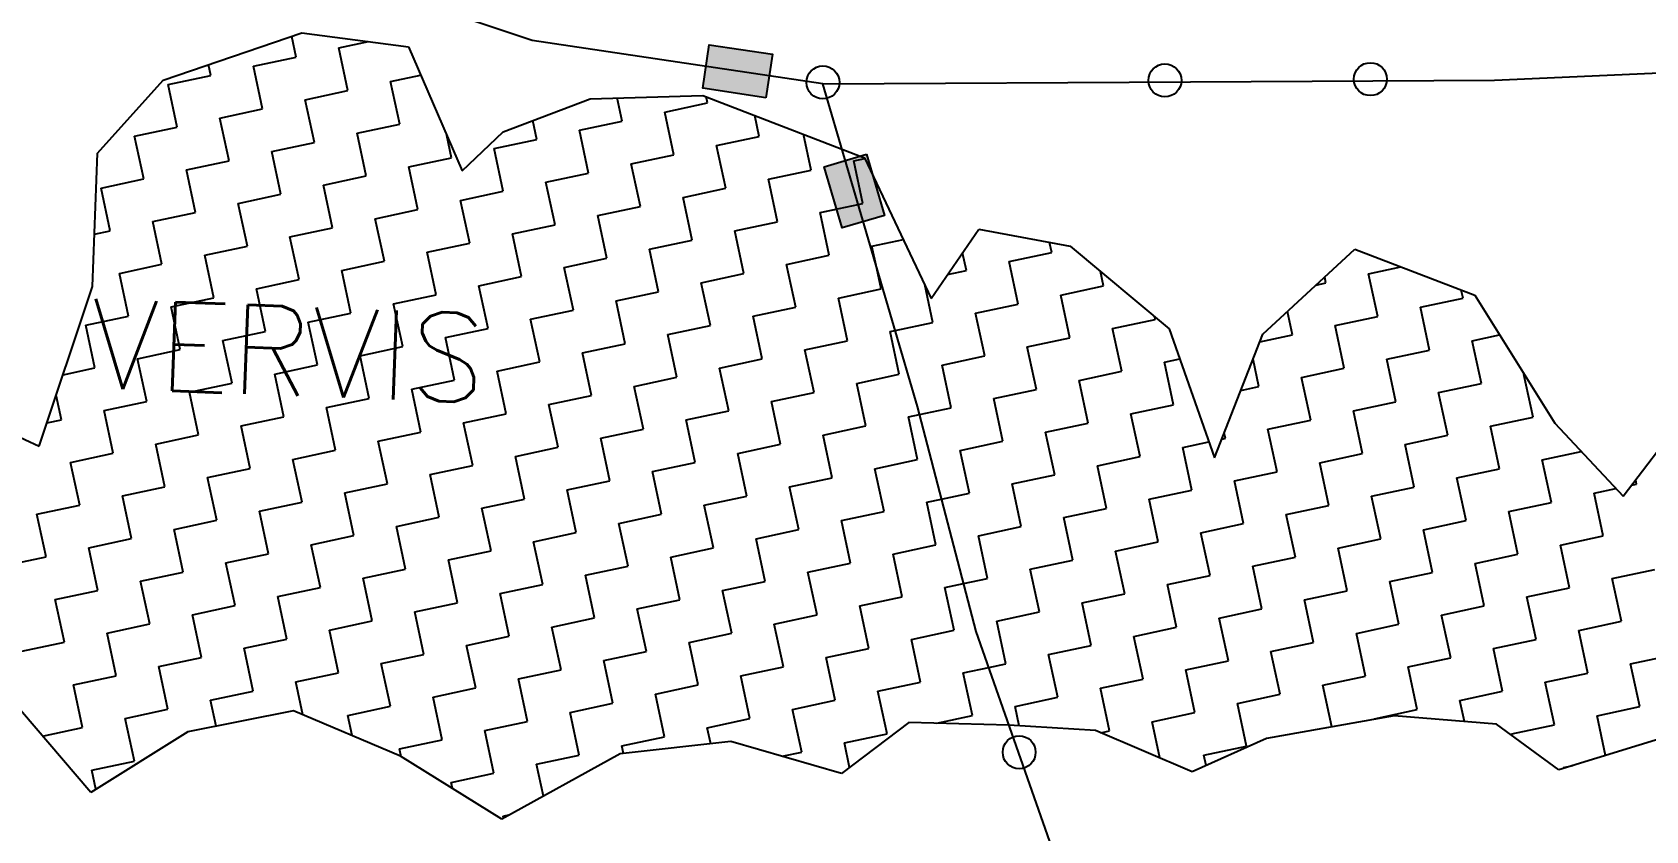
# Model space of a CAD drawing. Header units: metres. Extents: x 291285 to 296393, y 1982985 to 1990470.
# Drawn here: x 293679.7 to 294039.8, y 1988929.1 to 1989107.3 of the extents above; entities that cross this region are included whole.
import ezdxf

# ---------------------------------------------------------------- set-up
doc = ezdxf.new("R2010")
doc.units = ezdxf.units.M
for name, color, linetype in [('POLY_HATCH', 12, 'Continuous'), ('POLY_PARCEL', 6, 'Continuous'), ('SYM_STONE', 1, 'Continuous'), ('TEXT_MAPOUT', 7, 'Continuous')]:
    doc.layers.add(name, color=color, linetype=linetype)
doc.styles.get("Standard").update_dxf_attribs({"font": 'simplex.shx'})

msp = doc.modelspace()

# ---------------------------------------------------------------- hatches: boundary and pattern name
for points in [[(293830.81, 1989104.55), (293829.36, 1989094.82), (293843.43, 1989092.72), (293844.88, 1989102.45)], [(293860.44, 1989063.66), (293869.88, 1989066.44), (293865.87, 1989080.09), (293856.43, 1989077.31)]]:
    msp.add_hatch(color=256).paths.add_polyline_path(points)

# ---------------------------------------------------------------- linework, layer by layer
for points in [[(293843.43, 1989092.72), (293829.36, 1989094.82), (293830.81, 1989104.55), (293844.88, 1989102.45)], [(293865.87, 1989080.09), (293869.88, 1989066.44), (293860.44, 1989063.66), (293856.43, 1989077.31)]]:
    msp.add_lwpolyline(points, close=True)
at = {"layer": 'POLY_HATCH'}
for p, q in [((293708.94, 1989096.66), (293739.82, 1989107.18)), ((293739.82, 1989107.18), (293763.63, 1989104.09)), ((293763.63, 1989104.09), (293775.61, 1989076.41)), ((293694.27, 1989080.36), (293708.94, 1989096.66)), ((293784.78, 1989085.14), (293804.22, 1989092.5)), ((293804.22, 1989092.5), (293829.35, 1989093.25)), ((293829.35, 1989093.25), (293865.46, 1989079.28)), ((293775.61, 1989076.41), (293784.78, 1989085.14)), ((293693.16, 1989050.59), (293694.27, 1989080.36)), ((293865.46, 1989079.28), (293880.36, 1989047.95)), ((293880.36, 1989047.95), (293890.95, 1989063.38)), ((293890.95, 1989063.38), (293911.36, 1989059.56)), ((293911.36, 1989059.56), (293933.46, 1989041.17)), ((293954.38, 1989039.95), (293974.89, 1989058.93)), ((293974.89, 1989058.93), (294001.67, 1989048.65)), ((293681.2, 1989014.94), (293693.16, 1989050.59)), ((294001.67, 1989048.65), (294019.53, 1989020.09)), ((293933.46, 1989041.17), (293943.54, 1989012.37)), ((293943.54, 1989012.37), (293954.38, 1989039.95)), ((293661.4, 1989024.22), (293681.2, 1989014.94)), ((294034.78, 1989003.78), (294050.62, 1989024.61)), ((294019.53, 1989020.09), (294034.78, 1989003.78)), ((293692.74, 1988937.7), (293677.06, 1988956.05)), ((293737.99, 1988955.93), (293714.42, 1988951.24)), ((293761.9, 1988945.74), (293737.99, 1988955.93)), ((293983.65, 1988954.77), (293955.16, 1988949.74)), ((294006.49, 1988952.9), (293983.65, 1988954.77)), ((293714.42, 1988951.24), (293692.74, 1988937.7)), ((293875.33, 1988953.29), (293860.31, 1988941.9)), ((293897.69, 1988952.72), (293875.33, 1988953.29)), ((293917.02, 1988951.54), (293897.69, 1988952.72)), ((293938.59, 1988942.28), (293917.02, 1988951.54)), ((294020.42, 1988942.71), (294006.49, 1988952.9)), ((294046.82, 1988950.85), (294020.42, 1988942.71)), ((293835.63, 1988949.07), (293810.94, 1988946.28)), ((293860.31, 1988941.9), (293835.63, 1988949.07)), ((293955.16, 1988949.74), (293938.59, 1988942.28)), ((293784.49, 1988931.72), (293761.9, 1988945.74)), ((293810.94, 1988946.28), (293784.49, 1988931.72))]:
    msp.add_line(p, q, dxfattribs=at)
at = {"layer": 'POLY_HATCH', "linetype": 'Continuous'}
for p, q in [((293738.58, 1989101.79), (293737.59, 1989106.42)), ((293738.58, 1989101.79), (293737.59, 1989106.42)), ((293748.1, 1989103.82), (293754.75, 1989105.25)), ((293748.1, 1989103.82), (293754.75, 1989105.25)), ((293750.14, 1989094.3), (293748.1, 1989103.82)), ((293750.14, 1989094.3), (293748.1, 1989103.82)), ((293719.54, 1989097.71), (293719.03, 1989100.1)), ((293719.54, 1989097.71), (293719.03, 1989100.1)), ((293729.06, 1989099.75), (293738.58, 1989101.79)), ((293729.06, 1989099.75), (293738.58, 1989101.79)), ((293731.1, 1989090.23), (293729.06, 1989099.75)), ((293731.1, 1989090.23), (293729.06, 1989099.75)), ((293710.01, 1989095.67), (293719.54, 1989097.71)), ((293710.01, 1989095.67), (293719.54, 1989097.71)), ((293712.05, 1989086.15), (293710.01, 1989095.67)), ((293712.05, 1989086.15), (293710.01, 1989095.67)), ((293759.66, 1989096.34), (293766.36, 1989097.77)), ((293759.66, 1989096.34), (293766.36, 1989097.77)), ((293761.7, 1989086.82), (293759.66, 1989096.34)), ((293761.7, 1989086.82), (293759.66, 1989096.34)), ((293740.62, 1989092.26), (293750.14, 1989094.3)), ((293740.62, 1989092.26), (293750.14, 1989094.3)), ((293742.66, 1989082.74), (293740.62, 1989092.26)), ((293742.66, 1989082.74), (293740.62, 1989092.26)), ((293811.35, 1989087.48), (293810.24, 1989092.68)), ((293811.35, 1989087.48), (293810.24, 1989092.68)), ((293820.87, 1989089.52), (293830.39, 1989091.56)), ((293820.87, 1989089.52), (293830.39, 1989091.56)), ((293830.39, 1989091.56), (293830.09, 1989092.96)), ((293830.39, 1989091.56), (293830.09, 1989092.96)), ((293721.57, 1989088.19), (293731.1, 1989090.23)), ((293721.57, 1989088.19), (293731.1, 1989090.23)), ((293723.61, 1989078.67), (293721.57, 1989088.19)), ((293723.61, 1989078.67), (293721.57, 1989088.19)), ((293792.3, 1989083.41), (293791.4, 1989087.64)), ((293792.3, 1989083.41), (293791.4, 1989087.64)), ((293822.91, 1989080), (293820.87, 1989089.52)), ((293822.91, 1989080), (293820.87, 1989089.52)), ((293841.95, 1989084.07), (293840.95, 1989088.76)), ((293841.95, 1989084.07), (293840.95, 1989088.76)), ((293702.53, 1989084.11), (293712.05, 1989086.15)), ((293702.53, 1989084.11), (293712.05, 1989086.15)), ((293704.57, 1989074.59), (293702.53, 1989084.11)), ((293704.57, 1989074.59), (293702.53, 1989084.11)), ((293752.18, 1989084.78), (293761.7, 1989086.82)), ((293752.18, 1989084.78), (293761.7, 1989086.82)), ((293754.22, 1989075.26), (293752.18, 1989084.78)), ((293754.22, 1989075.26), (293752.18, 1989084.78)), ((293773.26, 1989079.33), (293772.2, 1989084.28)), ((293773.26, 1989079.33), (293772.2, 1989084.28)), ((293801.83, 1989085.45), (293811.35, 1989087.48)), ((293801.83, 1989085.45), (293811.35, 1989087.48)), ((293803.86, 1989075.92), (293801.83, 1989085.45)), ((293803.86, 1989075.92), (293801.83, 1989085.45)), ((293832.43, 1989082.04), (293841.95, 1989084.07)), ((293832.43, 1989082.04), (293841.95, 1989084.07)), ((293853.51, 1989076.59), (293851.81, 1989084.56)), ((293853.51, 1989076.59), (293851.81, 1989084.56)), ((293733.13, 1989080.7), (293742.66, 1989082.74)), ((293733.13, 1989080.7), (293742.66, 1989082.74)), ((293735.17, 1989071.18), (293733.13, 1989080.7)), ((293735.17, 1989071.18), (293733.13, 1989080.7)), ((293782.78, 1989081.37), (293792.3, 1989083.41)), ((293782.78, 1989081.37), (293792.3, 1989083.41)), ((293784.82, 1989071.85), (293782.78, 1989081.37)), ((293784.82, 1989071.85), (293782.78, 1989081.37)), ((293834.47, 1989072.51), (293832.43, 1989082.04)), ((293834.47, 1989072.51), (293832.43, 1989082.04)), ((293714.09, 1989076.63), (293723.61, 1989078.67)), ((293714.09, 1989076.63), (293723.61, 1989078.67)), ((293763.74, 1989077.29), (293773.26, 1989079.33)), ((293763.74, 1989077.29), (293773.26, 1989079.33)), ((293765.78, 1989067.77), (293763.74, 1989077.29)), ((293765.78, 1989067.77), (293763.74, 1989077.29)), ((293813.39, 1989077.96), (293822.91, 1989080)), ((293813.39, 1989077.96), (293822.91, 1989080)), ((293815.42, 1989068.44), (293813.39, 1989077.96)), ((293815.42, 1989068.44), (293813.39, 1989077.96)), ((293863.04, 1989078.63), (293865.52, 1989079.16)), ((293865.07, 1989069.1), (293863.04, 1989078.63)), ((293695.05, 1989072.55), (293704.57, 1989074.59)), ((293695.05, 1989072.55), (293704.57, 1989074.59)), ((293716.13, 1989067.11), (293714.09, 1989076.63)), ((293716.13, 1989067.11), (293714.09, 1989076.63)), ((293744.69, 1989073.22), (293754.22, 1989075.26)), ((293744.69, 1989073.22), (293754.22, 1989075.26)), ((293746.73, 1989063.7), (293744.69, 1989073.22)), ((293746.73, 1989063.7), (293744.69, 1989073.22)), ((293794.34, 1989073.89), (293803.86, 1989075.92)), ((293794.34, 1989073.89), (293803.86, 1989075.92)), ((293796.38, 1989064.36), (293794.34, 1989073.89)), ((293796.38, 1989064.36), (293794.34, 1989073.89)), ((293843.99, 1989074.55), (293853.51, 1989076.59)), ((293843.99, 1989074.55), (293853.51, 1989076.59)), ((293846.03, 1989065.03), (293843.99, 1989074.55)), ((293846.03, 1989065.03), (293843.99, 1989074.55)), ((293697.08, 1989063.03), (293695.05, 1989072.55)), ((293697.08, 1989063.03), (293695.05, 1989072.55)), ((293725.65, 1989069.14), (293735.17, 1989071.18)), ((293725.65, 1989069.14), (293735.17, 1989071.18)), ((293775.3, 1989069.81), (293784.82, 1989071.85)), ((293775.3, 1989069.81), (293784.82, 1989071.85)), ((293777.34, 1989060.29), (293775.3, 1989069.81)), ((293777.34, 1989060.29), (293775.3, 1989069.81)), ((293824.95, 1989070.48), (293834.47, 1989072.51)), ((293824.95, 1989070.48), (293834.47, 1989072.51)), ((293826.98, 1989060.95), (293824.95, 1989070.48)), ((293826.98, 1989060.95), (293824.95, 1989070.48)), ((293706.61, 1989065.07), (293716.13, 1989067.11)), ((293706.61, 1989065.07), (293716.13, 1989067.11)), ((293727.69, 1989059.62), (293725.65, 1989069.14)), ((293727.69, 1989059.62), (293725.65, 1989069.14)), ((293756.25, 1989065.73), (293765.78, 1989067.77)), ((293756.25, 1989065.73), (293765.78, 1989067.77)), ((293805.9, 1989066.4), (293815.42, 1989068.44)), ((293805.9, 1989066.4), (293815.42, 1989068.44)), ((293807.94, 1989056.88), (293805.9, 1989066.4)), ((293807.94, 1989056.88), (293805.9, 1989066.4)), ((293855.55, 1989067.07), (293864.03, 1989068.88)), ((293855.55, 1989067.07), (293859.21, 1989067.85)), ((293857.59, 1989057.55), (293855.55, 1989067.07)), ((293857.59, 1989057.55), (293855.55, 1989067.07)), ((293864.03, 1989068.88), (293865.07, 1989069.1)), ((293693.59, 1989062.28), (293697.08, 1989063.03)), ((293693.59, 1989062.28), (293697.08, 1989063.03)), ((293708.64, 1989055.55), (293706.61, 1989065.07)), ((293708.64, 1989055.55), (293706.61, 1989065.07)), ((293737.21, 1989061.66), (293746.73, 1989063.7)), ((293737.21, 1989061.66), (293746.73, 1989063.7)), ((293758.29, 1989056.21), (293756.25, 1989065.73)), ((293758.29, 1989056.21), (293756.25, 1989065.73)), ((293786.86, 1989062.33), (293796.38, 1989064.36)), ((293786.86, 1989062.33), (293796.38, 1989064.36)), ((293836.51, 1989062.99), (293846.03, 1989065.03)), ((293836.51, 1989062.99), (293846.03, 1989065.03)), ((293838.54, 1989053.47), (293836.51, 1989062.99)), ((293838.54, 1989053.47), (293836.51, 1989062.99)), ((293718.17, 1989057.58), (293727.69, 1989059.62)), ((293718.17, 1989057.58), (293727.69, 1989059.62)), ((293739.25, 1989052.14), (293737.21, 1989061.66)), ((293739.25, 1989052.14), (293737.21, 1989061.66)), ((293767.81, 1989058.25), (293777.34, 1989060.29)), ((293767.81, 1989058.25), (293777.34, 1989060.29)), ((293788.9, 1989052.8), (293786.86, 1989062.33)), ((293788.9, 1989052.8), (293786.86, 1989062.33)), ((293817.46, 1989058.92), (293826.98, 1989060.95)), ((293817.46, 1989058.92), (293826.98, 1989060.95)), ((293819.5, 1989049.39), (293817.46, 1989058.92)), ((293819.5, 1989049.39), (293817.46, 1989058.92)), ((293867.11, 1989059.58), (293874.12, 1989061.08)), ((293867.11, 1989059.58), (293874.12, 1989061.08)), ((293868.04, 1989055.26), (293867.11, 1989059.58)), ((293868.04, 1989055.26), (293867.11, 1989059.58)), ((293907.24, 1989058.21), (293906.76, 1989060.42)), ((293907.24, 1989058.21), (293906.76, 1989060.42)), ((293699.12, 1989053.51), (293708.64, 1989055.55)), ((293699.12, 1989053.51), (293708.64, 1989055.55)), ((293720.2, 1989048.06), (293718.17, 1989057.58)), ((293720.2, 1989048.06), (293718.17, 1989057.58)), ((293748.77, 1989054.17), (293758.29, 1989056.21)), ((293748.77, 1989054.17), (293758.29, 1989056.21)), ((293769.85, 1989048.73), (293767.81, 1989058.25)), ((293769.85, 1989048.73), (293767.81, 1989058.25)), ((293798.42, 1989054.84), (293807.94, 1989056.88)), ((293798.42, 1989054.84), (293807.94, 1989056.88)), ((293848.07, 1989055.51), (293857.59, 1989057.55)), ((293848.07, 1989055.51), (293857.59, 1989057.55)), ((293850.1, 1989045.99), (293848.07, 1989055.51)), ((293850.1, 1989045.99), (293848.07, 1989055.51)), ((293869.15, 1989050.06), (293868.04, 1989055.26)), ((293869.15, 1989050.06), (293868.04, 1989055.26)), ((293888.19, 1989054.14), (293887.34, 1989058.12)), ((293888.19, 1989054.14), (293887.34, 1989058.12)), ((293897.72, 1989056.17), (293907.24, 1989058.21)), ((293897.72, 1989056.17), (293907.24, 1989058.21)), ((293899.75, 1989046.65), (293897.72, 1989056.17)), ((293899.75, 1989046.65), (293897.72, 1989056.17)), ((293701.16, 1989043.99), (293699.12, 1989053.51)), ((293701.16, 1989043.99), (293699.12, 1989053.51)), ((293729.73, 1989050.1), (293739.25, 1989052.14)), ((293729.73, 1989050.1), (293739.25, 1989052.14)), ((293750.81, 1989044.65), (293748.77, 1989054.17)), ((293750.81, 1989044.65), (293748.77, 1989054.17)), ((293779.37, 1989050.77), (293788.9, 1989052.8)), ((293779.37, 1989050.77), (293788.9, 1989052.8)), ((293800.46, 1989045.32), (293798.42, 1989054.84)), ((293800.46, 1989045.32), (293798.42, 1989054.84)), ((293829.02, 1989051.43), (293838.54, 1989053.47)), ((293829.02, 1989051.43), (293838.54, 1989053.47)), ((293883.99, 1989053.24), (293888.19, 1989054.14)), ((293883.99, 1989053.24), (293888.19, 1989054.14)), ((293918.8, 1989050.73), (293918.11, 1989053.94)), ((293918.8, 1989050.73), (293918.11, 1989053.94)), ((293968.45, 1989051.39), (293968.17, 1989052.7)), ((293968.45, 1989051.39), (293968.17, 1989052.7)), ((293977.97, 1989053.43), (293985.19, 1989054.98)), ((293977.97, 1989053.43), (293985.19, 1989054.98)), ((293980.01, 1989043.91), (293977.97, 1989053.43)), ((293980.01, 1989043.91), (293977.97, 1989053.43)), ((293710.68, 1989046.02), (293720.2, 1989048.06)), ((293710.68, 1989046.02), (293720.2, 1989048.06)), ((293731.76, 1989040.58), (293729.73, 1989050.1)), ((293731.76, 1989040.58), (293729.73, 1989050.1)), ((293760.33, 1989046.69), (293769.85, 1989048.73)), ((293760.33, 1989046.69), (293769.85, 1989048.73)), ((293781.41, 1989041.24), (293779.37, 1989050.77)), ((293781.41, 1989041.24), (293779.37, 1989050.77)), ((293809.98, 1989047.36), (293819.5, 1989049.39)), ((293809.98, 1989047.36), (293819.5, 1989049.39)), ((293831.06, 1989041.91), (293829.02, 1989051.43)), ((293831.06, 1989041.91), (293829.02, 1989051.43)), ((293859.63, 1989048.02), (293869.15, 1989050.06)), ((293859.63, 1989048.02), (293869.15, 1989050.06)), ((293861.66, 1989038.5), (293859.63, 1989048.02)), ((293861.66, 1989038.5), (293859.63, 1989048.02)), ((293880.71, 1989042.58), (293878.9, 1989051.01)), ((293880.71, 1989042.58), (293878.9, 1989051.01)), ((293909.27, 1989048.69), (293918.8, 1989050.73)), ((293909.27, 1989048.69), (293918.8, 1989050.73)), ((293911.31, 1989039.17), (293909.27, 1989048.69)), ((293911.31, 1989039.17), (293909.27, 1989048.69)), ((293966.24, 1989050.92), (293968.45, 1989051.39)), ((293966.24, 1989050.92), (293968.45, 1989051.39)), ((293989.53, 1989045.95), (293999.05, 1989047.98)), ((293989.53, 1989045.95), (293999.05, 1989047.98)), ((293999.05, 1989047.98), (293998.66, 1989049.8)), ((293999.05, 1989047.98), (293998.66, 1989049.8)), ((293712.72, 1989036.5), (293710.68, 1989046.02)), ((293712.72, 1989036.5), (293710.68, 1989046.02)), ((293741.29, 1989042.61), (293750.81, 1989044.65)), ((293741.29, 1989042.61), (293750.81, 1989044.65)), ((293762.37, 1989037.17), (293760.33, 1989046.69)), ((293762.37, 1989037.17), (293760.33, 1989046.69)), ((293790.93, 1989043.28), (293800.46, 1989045.32)), ((293790.93, 1989043.28), (293800.46, 1989045.32)), ((293812.02, 1989037.83), (293809.98, 1989047.36)), ((293812.02, 1989037.83), (293809.98, 1989047.36)), ((293840.58, 1989043.95), (293850.1, 1989045.99)), ((293840.58, 1989043.95), (293850.1, 1989045.99)), ((293890.23, 1989044.61), (293899.75, 1989046.65)), ((293890.23, 1989044.61), (293899.75, 1989046.65)), ((293892.27, 1989035.09), (293890.23, 1989044.61)), ((293892.27, 1989035.09), (293890.23, 1989044.61)), ((293960.96, 1989039.83), (293959.85, 1989045.02)), ((293960.96, 1989039.83), (293959.85, 1989045.02)), ((293991.57, 1989036.42), (293989.53, 1989045.95)), ((293991.57, 1989036.42), (293989.53, 1989045.95)), ((293691.64, 1989041.95), (293701.16, 1989043.99)), ((293691.64, 1989041.95), (293701.16, 1989043.99)), ((293693.67, 1989032.43), (293691.64, 1989041.95)), ((293693.67, 1989032.43), (293691.64, 1989041.95)), ((293743.32, 1989033.09), (293741.29, 1989042.61)), ((293743.32, 1989033.09), (293741.29, 1989042.61)), ((293771.89, 1989039.21), (293781.41, 1989041.24)), ((293771.89, 1989039.21), (293781.41, 1989041.24)), ((293792.97, 1989033.76), (293790.93, 1989043.28)), ((293792.97, 1989033.76), (293790.93, 1989043.28)), ((293821.54, 1989039.87), (293831.06, 1989041.91)), ((293821.54, 1989039.87), (293831.06, 1989041.91)), ((293842.62, 1989034.43), (293840.58, 1989043.95)), ((293842.62, 1989034.43), (293840.58, 1989043.95)), ((293871.19, 1989040.54), (293872.29, 1989040.78)), ((293871.19, 1989040.54), (293872.29, 1989040.78)), ((293872.29, 1989040.78), (293880.71, 1989042.58)), ((293872.29, 1989040.78), (293880.71, 1989042.58)), ((293920.83, 1989041.2), (293930.36, 1989043.24)), ((293920.83, 1989041.2), (293930.36, 1989043.24)), ((293922.87, 1989031.68), (293920.83, 1989041.2)), ((293922.87, 1989031.68), (293920.83, 1989041.2)), ((293930.36, 1989043.24), (293930.23, 1989043.86)), ((293930.36, 1989043.24), (293930.23, 1989043.86)), ((293970.48, 1989041.87), (293980.01, 1989043.91)), ((293970.48, 1989041.87), (293980.01, 1989043.91)), ((293972.52, 1989032.35), (293970.48, 1989041.87)), ((293972.52, 1989032.35), (293970.48, 1989041.87)), ((293722.24, 1989038.54), (293731.76, 1989040.58)), ((293722.24, 1989038.54), (293731.76, 1989040.58)), ((293724.28, 1989029.02), (293722.24, 1989038.54)), ((293724.28, 1989029.02), (293722.24, 1989038.54)), ((293752.84, 1989035.13), (293762.37, 1989037.17)), ((293752.84, 1989035.13), (293762.37, 1989037.17)), ((293773.93, 1989029.68), (293771.89, 1989039.21)), ((293773.93, 1989029.68), (293771.89, 1989039.21)), ((293802.49, 1989035.8), (293812.02, 1989037.83)), ((293802.49, 1989035.8), (293812.02, 1989037.83)), ((293823.58, 1989030.35), (293821.54, 1989039.87)), ((293823.58, 1989030.35), (293821.54, 1989039.87)), ((293852.14, 1989036.46), (293861.66, 1989038.5)), ((293852.14, 1989036.46), (293861.66, 1989038.5)), ((293873.22, 1989031.02), (293871.19, 1989040.54)), ((293873.22, 1989031.02), (293871.19, 1989040.54)), ((293901.79, 1989037.13), (293911.31, 1989039.17)), ((293901.79, 1989037.13), (293911.31, 1989039.17)), ((293953.72, 1989038.28), (293960.96, 1989039.83)), ((293953.72, 1989038.28), (293960.96, 1989039.83)), ((294001.09, 1989038.46), (294007.22, 1989039.77)), ((294001.09, 1989038.46), (294007.22, 1989039.77)), ((294003.13, 1989028.94), (294001.09, 1989038.46)), ((294003.13, 1989028.94), (294001.09, 1989038.46)), ((293703.2, 1989034.46), (293712.72, 1989036.5)), ((293703.2, 1989034.46), (293712.72, 1989036.5)), ((293705.23, 1989024.94), (293703.2, 1989034.46)), ((293705.23, 1989024.94), (293703.2, 1989034.46)), ((293754.88, 1989025.61), (293752.84, 1989035.13)), ((293754.88, 1989025.61), (293752.84, 1989035.13)), ((293783.45, 1989031.72), (293792.97, 1989033.76)), ((293783.45, 1989031.72), (293792.97, 1989033.76)), ((293804.53, 1989026.27), (293802.49, 1989035.8)), ((293804.53, 1989026.27), (293802.49, 1989035.8)), ((293833.1, 1989032.39), (293842.62, 1989034.43)), ((293833.1, 1989032.39), (293842.62, 1989034.43)), ((293854.18, 1989026.94), (293852.14, 1989036.46)), ((293854.18, 1989026.94), (293852.14, 1989036.46)), ((293882.75, 1989033.05), (293892.27, 1989035.09)), ((293882.75, 1989033.05), (293892.27, 1989035.09)), ((293903.83, 1989027.61), (293901.79, 1989037.13)), ((293903.83, 1989027.61), (293901.79, 1989037.13)), ((293932.39, 1989033.72), (293935.81, 1989034.45)), ((293932.39, 1989033.72), (293935.81, 1989034.45)), ((293934.43, 1989024.2), (293932.39, 1989033.72)), ((293934.43, 1989024.2), (293932.39, 1989033.72)), ((293953.48, 1989028.27), (293952.18, 1989034.35)), ((293953.48, 1989028.27), (293952.18, 1989034.35)), ((293982.04, 1989034.39), (293991.57, 1989036.42)), ((293982.04, 1989034.39), (293991.57, 1989036.42)), ((293984.08, 1989024.86), (293982.04, 1989034.39)), ((293984.08, 1989024.86), (293982.04, 1989034.39)), ((293686.55, 1989030.9), (293693.67, 1989032.43)), ((293686.55, 1989030.9), (293693.67, 1989032.43)), ((293733.8, 1989031.05), (293743.32, 1989033.09)), ((293733.8, 1989031.05), (293743.32, 1989033.09)), ((293735.84, 1989021.53), (293733.8, 1989031.05)), ((293735.84, 1989021.53), (293733.8, 1989031.05)), ((293785.49, 1989022.2), (293783.45, 1989031.72)), ((293785.49, 1989022.2), (293783.45, 1989031.72)), ((293814.05, 1989028.31), (293823.58, 1989030.35)), ((293814.05, 1989028.31), (293823.58, 1989030.35)), ((293835.14, 1989022.87), (293833.1, 1989032.39)), ((293835.14, 1989022.87), (293833.1, 1989032.39)), ((293863.7, 1989028.98), (293873.22, 1989031.02)), ((293863.7, 1989028.98), (293873.22, 1989031.02)), ((293884.78, 1989023.53), (293882.75, 1989033.05)), ((293884.78, 1989023.53), (293882.75, 1989033.05)), ((293913.35, 1989029.64), (293922.87, 1989031.68)), ((293913.35, 1989029.64), (293922.87, 1989031.68)), ((293963, 1989030.31), (293972.52, 1989032.35)), ((293963, 1989030.31), (293972.52, 1989032.35)), ((293965.04, 1989020.79), (293963, 1989030.31)), ((293965.04, 1989020.79), (293963, 1989030.31)), ((294012.65, 1989030.98), (294012.71, 1989030.99)), ((294012.65, 1989030.98), (294012.71, 1989030.99)), ((294014.69, 1989021.46), (294012.65, 1989030.98)), ((294014.69, 1989021.46), (294012.65, 1989030.98)), ((293714.76, 1989026.98), (293724.28, 1989029.02)), ((293714.76, 1989026.98), (293724.28, 1989029.02)), ((293716.79, 1989017.46), (293714.76, 1989026.98)), ((293716.79, 1989017.46), (293714.76, 1989026.98)), ((293764.4, 1989027.65), (293773.93, 1989029.68)), ((293764.4, 1989027.65), (293773.93, 1989029.68)), ((293766.44, 1989018.12), (293764.4, 1989027.65)), ((293766.44, 1989018.12), (293764.4, 1989027.65)), ((293816.09, 1989018.79), (293814.05, 1989028.31)), ((293816.09, 1989018.79), (293814.05, 1989028.31)), ((293844.66, 1989024.9), (293854.18, 1989026.94)), ((293844.66, 1989024.9), (293854.18, 1989026.94)), ((293865.74, 1989019.46), (293863.7, 1989028.98)), ((293865.74, 1989019.46), (293863.7, 1989028.98)), ((293894.31, 1989025.57), (293903.83, 1989027.61)), ((293894.31, 1989025.57), (293903.83, 1989027.61)), ((293915.39, 1989020.12), (293913.35, 1989029.64)), ((293915.39, 1989020.12), (293913.35, 1989029.64)), ((293949.45, 1989027.41), (293953.48, 1989028.27)), ((293949.45, 1989027.41), (293953.48, 1989028.27)), ((293993.6, 1989026.9), (294003.13, 1989028.94)), ((293993.6, 1989026.9), (294003.13, 1989028.94)), ((293995.64, 1989017.38), (293993.6, 1989026.9)), ((293995.64, 1989017.38), (293993.6, 1989026.9)), ((293686.19, 1989020.87), (293685.02, 1989026.33)), ((293686.19, 1989020.87), (293685.02, 1989026.33)), ((293695.71, 1989022.9), (293705.23, 1989024.94)), ((293695.71, 1989022.9), (293705.23, 1989024.94)), ((293697.75, 1989013.38), (293695.71, 1989022.9)), ((293697.75, 1989013.38), (293695.71, 1989022.9)), ((293745.36, 1989023.57), (293754.88, 1989025.61)), ((293745.36, 1989023.57), (293754.88, 1989025.61)), ((293747.4, 1989014.05), (293745.36, 1989023.57)), ((293747.4, 1989014.05), (293745.36, 1989023.57)), ((293795.01, 1989024.24), (293804.53, 1989026.27)), ((293795.01, 1989024.24), (293804.53, 1989026.27)), ((293797.05, 1989014.71), (293795.01, 1989024.24)), ((293797.05, 1989014.71), (293795.01, 1989024.24)), ((293825.61, 1989020.83), (293835.14, 1989022.87)), ((293825.61, 1989020.83), (293835.14, 1989022.87)), ((293846.7, 1989015.38), (293844.66, 1989024.9)), ((293846.7, 1989015.38), (293844.66, 1989024.9)), ((293877.75, 1989022.03), (293884.78, 1989023.53)), ((293877.75, 1989022.03), (293884.78, 1989023.53)), ((293896.34, 1989016.05), (293894.31, 1989025.57)), ((293896.34, 1989016.05), (293894.31, 1989025.57)), ((293924.91, 1989022.16), (293934.43, 1989024.2)), ((293924.91, 1989022.16), (293934.43, 1989024.2)), ((293974.56, 1989022.83), (293984.08, 1989024.86)), ((293974.56, 1989022.83), (293984.08, 1989024.86)), ((293976.6, 1989013.3), (293974.56, 1989022.83)), ((293976.6, 1989013.3), (293974.56, 1989022.83)), ((293682.95, 1989020.17), (293686.19, 1989020.87)), ((293682.95, 1989020.17), (293686.19, 1989020.87)), ((293726.32, 1989019.49), (293735.84, 1989021.53)), ((293726.32, 1989019.49), (293735.84, 1989021.53)), ((293728.35, 1989009.97), (293726.32, 1989019.49)), ((293728.35, 1989009.97), (293726.32, 1989019.49)), ((293775.96, 1989020.16), (293785.49, 1989022.2)), ((293775.96, 1989020.16), (293785.49, 1989022.2)), ((293778, 1989010.64), (293775.96, 1989020.16)), ((293778, 1989010.64), (293775.96, 1989020.16)), ((293827.65, 1989011.31), (293825.61, 1989020.83)), ((293827.65, 1989011.31), (293825.61, 1989020.83)), ((293856.22, 1989017.42), (293865.74, 1989019.46)), ((293856.22, 1989017.42), (293865.74, 1989019.46)), ((293875.26, 1989021.49), (293877.75, 1989022.03)), ((293875.26, 1989021.49), (293877.75, 1989022.03)), ((293877.3, 1989011.97), (293875.26, 1989021.49)), ((293877.3, 1989011.97), (293875.26, 1989021.49)), ((293905.87, 1989018.09), (293915.39, 1989020.12)), ((293905.87, 1989018.09), (293915.39, 1989020.12)), ((293926.95, 1989012.64), (293924.91, 1989022.16)), ((293926.95, 1989012.64), (293924.91, 1989022.16)), ((293955.51, 1989018.75), (293965.04, 1989020.79)), ((293955.51, 1989018.75), (293965.04, 1989020.79)), ((294005.16, 1989019.42), (294014.69, 1989021.46)), ((294005.16, 1989019.42), (294014.69, 1989021.46)), ((294007.2, 1989009.9), (294005.16, 1989019.42)), ((294007.2, 1989009.9), (294005.16, 1989019.42)), ((293707.27, 1989015.42), (293716.79, 1989017.46)), ((293707.27, 1989015.42), (293716.79, 1989017.46)), ((293756.92, 1989016.09), (293766.44, 1989018.12)), ((293756.92, 1989016.09), (293766.44, 1989018.12)), ((293758.96, 1989006.56), (293756.92, 1989016.09)), ((293758.96, 1989006.56), (293756.92, 1989016.09)), ((293806.57, 1989016.75), (293816.09, 1989018.79)), ((293806.57, 1989016.75), (293816.09, 1989018.79)), ((293808.61, 1989007.23), (293806.57, 1989016.75)), ((293808.61, 1989007.23), (293806.57, 1989016.75)), ((293858.26, 1989007.9), (293856.22, 1989017.42)), ((293858.26, 1989007.9), (293856.22, 1989017.42)), ((293886.82, 1989014.01), (293896.34, 1989016.05)), ((293886.82, 1989014.01), (293896.34, 1989016.05)), ((293907.9, 1989008.56), (293905.87, 1989018.09)), ((293907.9, 1989008.56), (293905.87, 1989018.09)), ((293936.47, 1989014.68), (293942.29, 1989015.92)), ((293936.47, 1989014.68), (293942.29, 1989015.92)), ((293945.18, 1989016.54), (293945.99, 1989016.71)), ((293945.18, 1989016.54), (293945.99, 1989016.71)), ((293945.99, 1989016.71), (293945.73, 1989017.94)), ((293945.99, 1989016.71), (293945.73, 1989017.94)), ((293957.55, 1989009.23), (293955.51, 1989018.75)), ((293957.55, 1989009.23), (293955.51, 1989018.75)), ((293986.12, 1989015.34), (293995.64, 1989017.38)), ((293986.12, 1989015.34), (293995.64, 1989017.38)), ((293688.23, 1989011.34), (293697.75, 1989013.38)), ((293688.23, 1989011.34), (293697.75, 1989013.38)), ((293709.31, 1989005.9), (293707.27, 1989015.42)), ((293709.31, 1989005.9), (293707.27, 1989015.42)), ((293737.88, 1989012.01), (293747.4, 1989014.05)), ((293737.88, 1989012.01), (293747.4, 1989014.05)), ((293739.91, 1989002.49), (293737.88, 1989012.01)), ((293739.91, 1989002.49), (293737.88, 1989012.01)), ((293787.52, 1989012.68), (293797.05, 1989014.71)), ((293787.52, 1989012.68), (293797.05, 1989014.71)), ((293789.56, 1989003.15), (293787.52, 1989012.68)), ((293789.56, 1989003.15), (293787.52, 1989012.68)), ((293837.17, 1989013.34), (293846.7, 1989015.38)), ((293837.17, 1989013.34), (293846.7, 1989015.38)), ((293839.21, 1989003.82), (293837.17, 1989013.34)), ((293839.21, 1989003.82), (293837.17, 1989013.34)), ((293867.78, 1989009.93), (293877.3, 1989011.97)), ((293867.78, 1989009.93), (293877.3, 1989011.97)), ((293888.86, 1989004.49), (293886.82, 1989014.01)), ((293888.86, 1989004.49), (293886.82, 1989014.01)), ((293917.43, 1989010.6), (293926.95, 1989012.64)), ((293917.43, 1989010.6), (293926.95, 1989012.64)), ((293938.51, 1989005.15), (293936.47, 1989014.68)), ((293938.51, 1989005.15), (293936.47, 1989014.68)), ((293967.07, 1989011.27), (293976.6, 1989013.3)), ((293967.07, 1989011.27), (293976.6, 1989013.3)), ((293988.16, 1989005.82), (293986.12, 1989015.34)), ((293988.16, 1989005.82), (293986.12, 1989015.34)), ((294016.72, 1989011.93), (294025.42, 1989013.79)), ((294016.72, 1989011.93), (294025.42, 1989013.79)), ((293690.27, 1989001.82), (293688.23, 1989011.34)), ((293690.27, 1989001.82), (293688.23, 1989011.34)), ((293718.83, 1989007.94), (293728.35, 1989009.97)), ((293718.83, 1989007.94), (293728.35, 1989009.97)), ((293768.48, 1989008.6), (293778, 1989010.64)), ((293768.48, 1989008.6), (293778, 1989010.64)), ((293770.52, 1988999.08), (293768.48, 1989008.6)), ((293770.52, 1988999.08), (293768.48, 1989008.6)), ((293818.13, 1989009.27), (293827.65, 1989011.31)), ((293818.13, 1989009.27), (293827.65, 1989011.31)), ((293820.17, 1988999.75), (293818.13, 1989009.27)), ((293820.17, 1988999.75), (293818.13, 1989009.27)), ((293869.82, 1989000.41), (293867.78, 1989009.93)), ((293869.82, 1989000.41), (293867.78, 1989009.93)), ((293898.38, 1989006.53), (293907.9, 1989008.56)), ((293898.38, 1989006.53), (293907.9, 1989008.56)), ((293919.46, 1989001.08), (293917.43, 1989010.6)), ((293919.46, 1989001.08), (293917.43, 1989010.6)), ((293948.03, 1989007.19), (293957.55, 1989009.23)), ((293948.03, 1989007.19), (293957.55, 1989009.23)), ((293969.11, 1989001.74), (293967.07, 1989011.27)), ((293969.11, 1989001.74), (293967.07, 1989011.27)), ((293997.68, 1989007.86), (294007.2, 1989009.9)), ((293997.68, 1989007.86), (294007.2, 1989009.9)), ((294018.76, 1989002.41), (294016.72, 1989011.93)), ((294018.76, 1989002.41), (294016.72, 1989011.93)), ((293699.79, 1989003.86), (293709.31, 1989005.9)), ((293699.79, 1989003.86), (293709.31, 1989005.9)), ((293720.87, 1988998.41), (293718.83, 1989007.94)), ((293720.87, 1988998.41), (293718.83, 1989007.94)), ((293749.44, 1989004.53), (293758.96, 1989006.56)), ((293749.44, 1989004.53), (293758.96, 1989006.56)), ((293799.08, 1989005.19), (293808.61, 1989007.23)), ((293799.08, 1989005.19), (293808.61, 1989007.23)), ((293801.12, 1988995.67), (293799.08, 1989005.19)), ((293801.12, 1988995.67), (293799.08, 1989005.19)), ((293848.73, 1989005.86), (293858.26, 1989007.9)), ((293848.73, 1989005.86), (293858.26, 1989007.9)), ((293850.77, 1988996.34), (293848.73, 1989005.86)), ((293850.77, 1988996.34), (293848.73, 1989005.86)), ((293900.42, 1988997), (293898.38, 1989006.53)), ((293900.42, 1988997), (293898.38, 1989006.53)), ((293928.99, 1989003.12), (293938.51, 1989005.15)), ((293928.99, 1989003.12), (293938.51, 1989005.15)), ((293950.07, 1988997.67), (293948.03, 1989007.19)), ((293950.07, 1988997.67), (293948.03, 1989007.19)), ((293978.63, 1989003.78), (293988.16, 1989005.82)), ((293978.63, 1989003.78), (293988.16, 1989005.82)), ((293999.72, 1988998.34), (293997.68, 1989007.86)), ((293999.72, 1988998.34), (293997.68, 1989007.86)), ((294028.28, 1989004.45), (294033.18, 1989005.5)), ((294028.28, 1989004.45), (294033.18, 1989005.5)), ((294036.65, 1989006.24), (294037.8, 1989006.49)), ((294036.65, 1989006.24), (294037.8, 1989006.49)), ((294037.8, 1989006.49), (294037.59, 1989007.48)), ((294037.8, 1989006.49), (294037.59, 1989007.48)), ((293680.74, 1988999.78), (293690.27, 1989001.82)), ((293680.74, 1988999.78), (293690.27, 1989001.82)), ((293701.83, 1988994.34), (293699.79, 1989003.86)), ((293701.83, 1988994.34), (293699.79, 1989003.86)), ((293730.39, 1989000.45), (293739.91, 1989002.49)), ((293730.39, 1989000.45), (293739.91, 1989002.49)), ((293751.47, 1988995), (293749.44, 1989004.53)), ((293751.47, 1988995), (293749.44, 1989004.53)), ((293780.04, 1989001.12), (293789.56, 1989003.15)), ((293780.04, 1989001.12), (293789.56, 1989003.15)), ((293829.69, 1989001.78), (293839.21, 1989003.82)), ((293829.69, 1989001.78), (293839.21, 1989003.82)), ((293831.73, 1988992.26), (293829.69, 1989001.78)), ((293831.73, 1988992.26), (293829.69, 1989001.78)), ((293879.34, 1989002.45), (293882.66, 1989003.16)), ((293879.34, 1989002.45), (293882.66, 1989003.16)), ((293881.37, 1988992.93), (293879.34, 1989002.45)), ((293881.37, 1988992.93), (293879.34, 1989002.45)), ((293882.66, 1989003.16), (293888.86, 1989004.49)), ((293882.66, 1989003.16), (293888.86, 1989004.49)), ((293931.02, 1988993.59), (293928.99, 1989003.12)), ((293931.02, 1988993.59), (293928.99, 1989003.12)), ((293959.59, 1988999.71), (293969.11, 1989001.74)), ((293959.59, 1988999.71), (293969.11, 1989001.74)), ((293980.67, 1988994.26), (293978.63, 1989003.78)), ((293980.67, 1988994.26), (293978.63, 1989003.78)), ((294009.24, 1989000.37), (294018.76, 1989002.41)), ((294009.24, 1989000.37), (294018.76, 1989002.41)), ((294030.32, 1988994.93), (294028.28, 1989004.45)), ((294030.32, 1988994.93), (294028.28, 1989004.45)), ((293682.78, 1988990.26), (293680.74, 1988999.78)), ((293682.78, 1988990.26), (293680.74, 1988999.78)), ((293711.35, 1988996.38), (293720.87, 1988998.41)), ((293711.35, 1988996.38), (293720.87, 1988998.41)), ((293732.43, 1988990.93), (293730.39, 1989000.45)), ((293732.43, 1988990.93), (293730.39, 1989000.45)), ((293761, 1988997.04), (293770.52, 1988999.08)), ((293761, 1988997.04), (293770.52, 1988999.08)), ((293782.08, 1988991.59), (293780.04, 1989001.12)), ((293782.08, 1988991.59), (293780.04, 1989001.12)), ((293810.64, 1988997.71), (293820.17, 1988999.75)), ((293810.64, 1988997.71), (293820.17, 1988999.75)), ((293812.68, 1988988.19), (293810.64, 1988997.71)), ((293812.68, 1988988.19), (293810.64, 1988997.71)), ((293860.29, 1988998.37), (293869.82, 1989000.41)), ((293860.29, 1988998.37), (293869.82, 1989000.41)), ((293862.33, 1988988.85), (293860.29, 1988998.37)), ((293862.33, 1988988.85), (293860.29, 1988998.37)), ((293909.94, 1988999.04), (293919.46, 1989001.08)), ((293909.94, 1988999.04), (293919.46, 1989001.08)), ((293911.98, 1988989.52), (293909.94, 1988999.04)), ((293911.98, 1988989.52), (293909.94, 1988999.04)), ((293940.55, 1988995.63), (293950.07, 1988997.67)), ((293940.55, 1988995.63), (293950.07, 1988997.67)), ((293961.63, 1988990.19), (293959.59, 1988999.71)), ((293961.63, 1988990.19), (293959.59, 1988999.71)), ((293990.19, 1988996.3), (293999.72, 1988998.34)), ((293990.19, 1988996.3), (293999.72, 1988998.34)), ((294011.28, 1988990.85), (294009.24, 1989000.37)), ((294011.28, 1988990.85), (294009.24, 1989000.37)), ((293692.3, 1988992.3), (293701.83, 1988994.34)), ((293692.3, 1988992.3), (293701.83, 1988994.34)), ((293713.38, 1988986.85), (293711.35, 1988996.38)), ((293713.38, 1988986.85), (293711.35, 1988996.38)), ((293741.95, 1988992.97), (293751.47, 1988995)), ((293741.95, 1988992.97), (293751.47, 1988995)), ((293763.03, 1988987.52), (293761, 1988997.04)), ((293763.03, 1988987.52), (293761, 1988997.04)), ((293791.6, 1988993.63), (293801.12, 1988995.67)), ((293791.6, 1988993.63), (293801.12, 1988995.67)), ((293841.25, 1988994.3), (293850.77, 1988996.34)), ((293841.25, 1988994.3), (293850.77, 1988996.34)), ((293843.29, 1988984.78), (293841.25, 1988994.3)), ((293843.29, 1988984.78), (293841.25, 1988994.3)), ((293890.9, 1988994.97), (293900.42, 1988997)), ((293890.9, 1988994.97), (293900.42, 1988997)), ((293892.93, 1988985.44), (293890.9, 1988994.97)), ((293892.93, 1988985.44), (293890.9, 1988994.97)), ((293942.58, 1988986.11), (293940.55, 1988995.63)), ((293942.58, 1988986.11), (293940.55, 1988995.63)), ((293971.15, 1988992.22), (293980.67, 1988994.26)), ((293971.15, 1988992.22), (293980.67, 1988994.26)), ((293992.23, 1988986.78), (293990.19, 1988996.3)), ((293992.23, 1988986.78), (293990.19, 1988996.3)), ((294020.8, 1988992.89), (294030.32, 1988994.93)), ((294020.8, 1988992.89), (294030.32, 1988994.93)), ((293694.34, 1988982.78), (293692.3, 1988992.3)), ((293694.34, 1988982.78), (293692.3, 1988992.3)), ((293722.91, 1988988.89), (293732.43, 1988990.93)), ((293722.91, 1988988.89), (293732.43, 1988990.93)), ((293743.99, 1988983.44), (293741.95, 1988992.97)), ((293743.99, 1988983.44), (293741.95, 1988992.97)), ((293772.56, 1988989.56), (293782.08, 1988991.59)), ((293772.56, 1988989.56), (293782.08, 1988991.59)), ((293793.64, 1988984.11), (293791.6, 1988993.63)), ((293793.64, 1988984.11), (293791.6, 1988993.63)), ((293822.2, 1988990.22), (293831.73, 1988992.26)), ((293822.2, 1988990.22), (293831.73, 1988992.26)), ((293871.85, 1988990.89), (293881.37, 1988992.93)), ((293871.85, 1988990.89), (293881.37, 1988992.93)), ((293873.89, 1988981.37), (293871.85, 1988990.89)), ((293873.89, 1988981.37), (293871.85, 1988990.89)), ((293921.5, 1988991.56), (293931.02, 1988993.59)), ((293921.5, 1988991.56), (293931.02, 1988993.59)), ((293923.54, 1988982.03), (293921.5, 1988991.56)), ((293923.54, 1988982.03), (293921.5, 1988991.56)), ((293973.19, 1988982.7), (293971.15, 1988992.22)), ((293973.19, 1988982.7), (293971.15, 1988992.22)), ((294001.75, 1988988.81), (294011.28, 1988990.85)), ((294001.75, 1988988.81), (294011.28, 1988990.85)), ((294022.84, 1988983.37), (294020.8, 1988992.89)), ((294022.84, 1988983.37), (294020.8, 1988992.89)), ((293673.26, 1988988.22), (293682.78, 1988990.26)), ((293673.26, 1988988.22), (293682.78, 1988990.26)), ((293703.86, 1988984.82), (293713.38, 1988986.85)), ((293703.86, 1988984.82), (293713.38, 1988986.85)), ((293724.94, 1988979.37), (293722.91, 1988988.89)), ((293724.94, 1988979.37), (293722.91, 1988988.89)), ((293753.51, 1988985.48), (293763.03, 1988987.52)), ((293753.51, 1988985.48), (293763.03, 1988987.52)), ((293774.59, 1988980.03), (293772.56, 1988989.56)), ((293774.59, 1988980.03), (293772.56, 1988989.56)), ((293803.16, 1988986.15), (293812.68, 1988988.19)), ((293803.16, 1988986.15), (293812.68, 1988988.19)), ((293824.24, 1988980.7), (293822.2, 1988990.22)), ((293824.24, 1988980.7), (293822.2, 1988990.22)), ((293852.81, 1988986.81), (293862.33, 1988988.85)), ((293852.81, 1988986.81), (293862.33, 1988988.85)), ((293854.85, 1988977.29), (293852.81, 1988986.81)), ((293854.85, 1988977.29), (293852.81, 1988986.81)), ((293902.46, 1988987.48), (293911.98, 1988989.52)), ((293902.46, 1988987.48), (293911.98, 1988989.52)), ((293904.49, 1988977.96), (293902.46, 1988987.48)), ((293904.49, 1988977.96), (293902.46, 1988987.48)), ((293952.11, 1988988.15), (293961.63, 1988990.19)), ((293952.11, 1988988.15), (293961.63, 1988990.19)), ((293954.14, 1988978.63), (293952.11, 1988988.15)), ((293954.14, 1988978.63), (293952.11, 1988988.15)), ((293982.71, 1988984.74), (293992.23, 1988986.78)), ((293982.71, 1988984.74), (293992.23, 1988986.78)), ((294003.79, 1988979.29), (294001.75, 1988988.81)), ((294003.79, 1988979.29), (294001.75, 1988988.81)), ((294032.36, 1988985.4), (294041.88, 1988987.44)), ((294032.36, 1988985.4), (294041.88, 1988987.44)), ((293705.9, 1988975.29), (293703.86, 1988984.82)), ((293705.9, 1988975.29), (293703.86, 1988984.82)), ((293734.47, 1988981.41), (293743.99, 1988983.44)), ((293734.47, 1988981.41), (293743.99, 1988983.44)), ((293755.55, 1988975.96), (293753.51, 1988985.48)), ((293755.55, 1988975.96), (293753.51, 1988985.48)), ((293784.12, 1988982.07), (293793.64, 1988984.11)), ((293784.12, 1988982.07), (293793.64, 1988984.11)), ((293805.2, 1988976.63), (293803.16, 1988986.15)), ((293805.2, 1988976.63), (293803.16, 1988986.15)), ((293833.76, 1988982.74), (293843.29, 1988984.78)), ((293833.76, 1988982.74), (293843.29, 1988984.78)), ((293883.41, 1988983.41), (293887.58, 1988984.3)), ((293883.41, 1988983.41), (293887.58, 1988984.3)), ((293885.45, 1988973.88), (293883.41, 1988983.41)), ((293885.45, 1988973.88), (293883.41, 1988983.41)), ((293887.58, 1988984.3), (293892.93, 1988985.44)), ((293887.58, 1988984.3), (293892.93, 1988985.44)), ((293933.06, 1988984.07), (293942.58, 1988986.11)), ((293933.06, 1988984.07), (293942.58, 1988986.11)), ((293935.1, 1988974.55), (293933.06, 1988984.07)), ((293935.1, 1988974.55), (293933.06, 1988984.07)), ((293984.75, 1988975.22), (293982.71, 1988984.74)), ((293984.75, 1988975.22), (293982.71, 1988984.74)), ((294013.31, 1988981.33), (294022.84, 1988983.37)), ((294013.31, 1988981.33), (294022.84, 1988983.37)), ((294034.4, 1988975.88), (294032.36, 1988985.4)), ((294034.4, 1988975.88), (294032.36, 1988985.4)), ((293684.82, 1988980.74), (293694.34, 1988982.78)), ((293684.82, 1988980.74), (293694.34, 1988982.78)), ((293686.86, 1988971.22), (293684.82, 1988980.74)), ((293686.86, 1988971.22), (293684.82, 1988980.74)), ((293736.5, 1988971.88), (293734.47, 1988981.41)), ((293736.5, 1988971.88), (293734.47, 1988981.41)), ((293765.07, 1988978), (293774.59, 1988980.03)), ((293765.07, 1988978), (293774.59, 1988980.03)), ((293786.15, 1988972.55), (293784.12, 1988982.07)), ((293786.15, 1988972.55), (293784.12, 1988982.07)), ((293814.72, 1988978.66), (293824.24, 1988980.7)), ((293814.72, 1988978.66), (293824.24, 1988980.7)), ((293835.8, 1988973.22), (293833.76, 1988982.74)), ((293835.8, 1988973.22), (293833.76, 1988982.74)), ((293864.37, 1988979.33), (293873.89, 1988981.37)), ((293864.37, 1988979.33), (293873.89, 1988981.37)), ((293914.02, 1988980), (293923.54, 1988982.03)), ((293914.02, 1988980), (293923.54, 1988982.03)), ((293916.05, 1988970.47), (293914.02, 1988980)), ((293916.05, 1988970.47), (293914.02, 1988980)), ((293963.67, 1988980.66), (293973.19, 1988982.7)), ((293963.67, 1988980.66), (293973.19, 1988982.7)), ((293965.7, 1988971.14), (293963.67, 1988980.66)), ((293965.7, 1988971.14), (293963.67, 1988980.66)), ((294015.35, 1988971.81), (294013.31, 1988981.33)), ((294015.35, 1988971.81), (294013.31, 1988981.33)), ((293715.42, 1988977.33), (293724.94, 1988979.37)), ((293715.42, 1988977.33), (293724.94, 1988979.37)), ((293717.46, 1988967.81), (293715.42, 1988977.33)), ((293717.46, 1988967.81), (293715.42, 1988977.33)), ((293746.03, 1988973.92), (293755.55, 1988975.96)), ((293746.03, 1988973.92), (293755.55, 1988975.96)), ((293767.11, 1988968.48), (293765.07, 1988978)), ((293767.11, 1988968.48), (293765.07, 1988978)), ((293795.68, 1988974.59), (293805.2, 1988976.63)), ((293795.68, 1988974.59), (293805.2, 1988976.63)), ((293816.76, 1988969.14), (293814.72, 1988978.66)), ((293816.76, 1988969.14), (293814.72, 1988978.66)), ((293845.32, 1988975.25), (293854.85, 1988977.29)), ((293845.32, 1988975.25), (293854.85, 1988977.29)), ((293866.41, 1988969.81), (293864.37, 1988979.33)), ((293866.41, 1988969.81), (293864.37, 1988979.33)), ((293894.97, 1988975.92), (293904.49, 1988977.96)), ((293894.97, 1988975.92), (293904.49, 1988977.96)), ((293944.62, 1988976.59), (293954.14, 1988978.63)), ((293944.62, 1988976.59), (293954.14, 1988978.63)), ((293946.66, 1988967.07), (293944.62, 1988976.59)), ((293946.66, 1988967.07), (293944.62, 1988976.59)), ((293994.27, 1988977.25), (294003.79, 1988979.29)), ((293994.27, 1988977.25), (294003.79, 1988979.29)), ((293996.31, 1988967.73), (293994.27, 1988977.25)), ((293996.31, 1988967.73), (293994.27, 1988977.25)), ((293696.38, 1988973.26), (293705.9, 1988975.29)), ((293696.38, 1988973.26), (293705.9, 1988975.29)), ((293698.42, 1988963.73), (293696.38, 1988973.26)), ((293698.42, 1988963.73), (293696.38, 1988973.26)), ((293748.06, 1988964.4), (293746.03, 1988973.92)), ((293748.06, 1988964.4), (293746.03, 1988973.92)), ((293776.63, 1988970.51), (293786.15, 1988972.55)), ((293776.63, 1988970.51), (293786.15, 1988972.55)), ((293797.71, 1988965.07), (293795.68, 1988974.59)), ((293797.71, 1988965.07), (293795.68, 1988974.59)), ((293826.28, 1988971.18), (293835.8, 1988973.22)), ((293826.28, 1988971.18), (293835.8, 1988973.22)), ((293847.36, 1988965.73), (293845.32, 1988975.25)), ((293847.36, 1988965.73), (293845.32, 1988975.25)), ((293875.93, 1988971.85), (293885.45, 1988973.88)), ((293875.93, 1988971.85), (293885.45, 1988973.88)), ((293897.01, 1988966.4), (293894.97, 1988975.92)), ((293897.01, 1988966.4), (293894.97, 1988975.92)), ((293925.58, 1988972.51), (293935.1, 1988974.55)), ((293925.58, 1988972.51), (293935.1, 1988974.55)), ((293927.61, 1988962.99), (293925.58, 1988972.51)), ((293927.61, 1988962.99), (293925.58, 1988972.51)), ((293975.23, 1988973.18), (293984.75, 1988975.22)), ((293975.23, 1988973.18), (293984.75, 1988975.22)), ((293977.26, 1988963.66), (293975.23, 1988973.18)), ((293977.26, 1988963.66), (293975.23, 1988973.18)), ((294024.87, 1988973.84), (294034.4, 1988975.88)), ((294024.87, 1988973.84), (294034.4, 1988975.88)), ((294026.91, 1988964.32), (294024.87, 1988973.84)), ((294026.91, 1988964.32), (294024.87, 1988973.84)), ((293677.33, 1988969.18), (293686.86, 1988971.22)), ((293677.33, 1988969.18), (293686.86, 1988971.22)), ((293726.98, 1988969.85), (293736.5, 1988971.88)), ((293726.98, 1988969.85), (293736.5, 1988971.88)), ((293729.02, 1988960.32), (293726.98, 1988969.85)), ((293729.02, 1988960.32), (293726.98, 1988969.85)), ((293778.67, 1988960.99), (293776.63, 1988970.51)), ((293778.67, 1988960.99), (293776.63, 1988970.51)), ((293807.24, 1988967.1), (293816.76, 1988969.14)), ((293807.24, 1988967.1), (293816.76, 1988969.14)), ((293828.32, 1988961.66), (293826.28, 1988971.18)), ((293828.32, 1988961.66), (293826.28, 1988971.18)), ((293856.88, 1988967.77), (293866.41, 1988969.81)), ((293856.88, 1988967.77), (293866.41, 1988969.81)), ((293877.97, 1988962.32), (293875.93, 1988971.85)), ((293877.97, 1988962.32), (293875.93, 1988971.85)), ((293906.53, 1988968.44), (293916.05, 1988970.47)), ((293906.53, 1988968.44), (293916.05, 1988970.47)), ((293956.18, 1988969.1), (293965.7, 1988971.14)), ((293956.18, 1988969.1), (293965.7, 1988971.14)), ((293958.22, 1988959.58), (293956.18, 1988969.1)), ((293958.22, 1988959.58), (293956.18, 1988969.1)), ((294005.83, 1988969.77), (294015.35, 1988971.81)), ((294005.83, 1988969.77), (294015.35, 1988971.81)), ((294007.87, 1988960.25), (294005.83, 1988969.77)), ((294007.87, 1988960.25), (294005.83, 1988969.77)), ((293707.94, 1988965.77), (293717.46, 1988967.81)), ((293707.94, 1988965.77), (293717.46, 1988967.81)), ((293709.98, 1988956.25), (293707.94, 1988965.77)), ((293709.98, 1988956.25), (293707.94, 1988965.77)), ((293757.59, 1988966.44), (293767.11, 1988968.48)), ((293757.59, 1988966.44), (293767.11, 1988968.48)), ((293759.62, 1988956.92), (293757.59, 1988966.44)), ((293759.62, 1988956.92), (293757.59, 1988966.44)), ((293809.27, 1988957.58), (293807.24, 1988967.1)), ((293809.27, 1988957.58), (293807.24, 1988967.1)), ((293837.84, 1988963.69), (293847.36, 1988965.73)), ((293837.84, 1988963.69), (293847.36, 1988965.73)), ((293858.92, 1988958.25), (293856.88, 1988967.77)), ((293858.92, 1988958.25), (293856.88, 1988967.77)), ((293887.49, 1988964.36), (293893.18, 1988965.58)), ((293887.49, 1988964.36), (293893.18, 1988965.58)), ((293893.18, 1988965.58), (293897.01, 1988966.4)), ((293893.18, 1988965.58), (293897.01, 1988966.4)), ((293908.57, 1988958.91), (293906.53, 1988968.44)), ((293908.57, 1988958.91), (293906.53, 1988968.44)), ((293937.14, 1988965.03), (293946.66, 1988967.07)), ((293937.14, 1988965.03), (293946.66, 1988967.07)), ((293986.79, 1988965.69), (293996.31, 1988967.73)), ((293986.79, 1988965.69), (293996.31, 1988967.73)), ((293988.82, 1988956.17), (293986.79, 1988965.69)), ((293988.82, 1988956.17), (293986.79, 1988965.69)), ((294036.43, 1988966.36), (294045.96, 1988968.4)), ((294036.43, 1988966.36), (294045.96, 1988968.4)), ((294038.47, 1988956.84), (294036.43, 1988966.36)), ((294038.47, 1988956.84), (294036.43, 1988966.36)), ((293688.89, 1988961.7), (293698.42, 1988963.73)), ((293688.89, 1988961.7), (293698.42, 1988963.73)), ((293690.93, 1988952.17), (293688.89, 1988961.7)), ((293690.93, 1988952.17), (293688.89, 1988961.7)), ((293738.54, 1988962.36), (293748.06, 1988964.4)), ((293738.54, 1988962.36), (293748.06, 1988964.4)), ((293740.11, 1988955.02), (293738.54, 1988962.36)), ((293740.11, 1988955.02), (293738.54, 1988962.36)), ((293788.19, 1988963.03), (293797.71, 1988965.07)), ((293788.19, 1988963.03), (293797.71, 1988965.07)), ((293790.23, 1988953.51), (293788.19, 1988963.03)), ((293790.23, 1988953.51), (293788.19, 1988963.03)), ((293818.8, 1988959.62), (293828.32, 1988961.66)), ((293818.8, 1988959.62), (293828.32, 1988961.66)), ((293839.88, 1988954.17), (293837.84, 1988963.69)), ((293839.88, 1988954.17), (293837.84, 1988963.69)), ((293868.44, 1988960.29), (293877.97, 1988962.32)), ((293868.44, 1988960.29), (293877.97, 1988962.32)), ((293889.53, 1988954.84), (293887.49, 1988964.36)), ((293889.53, 1988954.84), (293887.49, 1988964.36)), ((293918.09, 1988960.95), (293927.61, 1988962.99)), ((293918.09, 1988960.95), (293927.61, 1988962.99)), ((293939.17, 1988955.51), (293937.14, 1988965.03)), ((293939.17, 1988955.51), (293937.14, 1988965.03)), ((293967.74, 1988961.62), (293977.26, 1988963.66)), ((293967.74, 1988961.62), (293977.26, 1988963.66)), ((293969.73, 1988952.31), (293967.74, 1988961.62)), ((293969.73, 1988952.31), (293967.74, 1988961.62)), ((294017.39, 1988962.28), (294026.91, 1988964.32)), ((294017.39, 1988962.28), (294026.91, 1988964.32)), ((294019.43, 1988952.76), (294017.39, 1988962.28)), ((294019.43, 1988952.76), (294017.39, 1988962.28)), ((293719.5, 1988958.29), (293729.02, 1988960.32)), ((293719.5, 1988958.29), (293729.02, 1988960.32)), ((293720.74, 1988952.5), (293719.5, 1988958.29)), ((293720.74, 1988952.5), (293719.5, 1988958.29)), ((293769.15, 1988958.95), (293778.67, 1988960.99)), ((293769.15, 1988958.95), (293778.67, 1988960.99)), ((293771.18, 1988949.43), (293769.15, 1988958.95)), ((293771.18, 1988949.43), (293769.15, 1988958.95)), ((293820.83, 1988950.1), (293818.8, 1988959.62)), ((293820.83, 1988950.1), (293818.8, 1988959.62)), ((293849.4, 1988956.21), (293858.92, 1988958.25)), ((293849.4, 1988956.21), (293858.92, 1988958.25)), ((293870.48, 1988950.76), (293868.44, 1988960.29)), ((293870.48, 1988950.76), (293868.44, 1988960.29)), ((293899.05, 1988956.88), (293908.57, 1988958.91)), ((293899.05, 1988956.88), (293908.57, 1988958.91)), ((293920.13, 1988951.43), (293918.09, 1988960.95)), ((293920.13, 1988951.43), (293918.09, 1988960.95)), ((293948.7, 1988957.54), (293958.22, 1988959.58)), ((293948.7, 1988957.54), (293958.22, 1988959.58)), ((293998.34, 1988958.21), (294007.87, 1988960.25)), ((293998.34, 1988958.21), (294007.87, 1988960.25)), ((293999.36, 1988953.48), (293998.34, 1988958.21)), ((293999.36, 1988953.48), (293998.34, 1988958.21)), ((293700.45, 1988954.21), (293709.98, 1988956.25)), ((293700.45, 1988954.21), (293709.98, 1988956.25)), ((293750.1, 1988954.88), (293759.62, 1988956.92)), ((293750.1, 1988954.88), (293759.62, 1988956.92)), ((293751.07, 1988950.36), (293750.1, 1988954.88)), ((293751.07, 1988950.36), (293750.1, 1988954.88)), ((293799.75, 1988955.54), (293809.27, 1988957.58)), ((293799.75, 1988955.54), (293809.27, 1988957.58)), ((293801.79, 1988946.02), (293799.75, 1988955.54)), ((293801.79, 1988946.02), (293799.75, 1988955.54)), ((293851.44, 1988946.69), (293849.4, 1988956.21)), ((293851.44, 1988946.69), (293849.4, 1988956.21)), ((293881.56, 1988953.13), (293889.53, 1988954.84)), ((293881.56, 1988953.13), (293889.53, 1988954.84)), ((293899.97, 1988952.58), (293899.05, 1988956.88)), ((293899.97, 1988952.58), (293899.05, 1988956.88)), ((293929.65, 1988953.47), (293939.17, 1988955.51)), ((293929.65, 1988953.47), (293939.17, 1988955.51)), ((293950.73, 1988948.02), (293948.7, 1988957.54)), ((293950.73, 1988948.02), (293948.7, 1988957.54)), ((293979.3, 1988954.13), (293988.82, 1988956.17)), ((293979.3, 1988954.13), (293988.82, 1988956.17)), ((294028.95, 1988954.8), (294038.47, 1988956.84)), ((294028.95, 1988954.8), (294038.47, 1988956.84)), ((294030.85, 1988945.93), (294028.95, 1988954.8)), ((294030.85, 1988945.93), (294028.95, 1988954.8)), ((293682, 1988950.26), (293690.93, 1988952.17)), ((293682, 1988950.26), (293690.93, 1988952.17)), ((293702.49, 1988944.69), (293700.45, 1988954.21)), ((293702.49, 1988944.69), (293700.45, 1988954.21)), ((293780.71, 1988951.47), (293790.23, 1988953.51)), ((293780.71, 1988951.47), (293790.23, 1988953.51)), ((293782.74, 1988941.95), (293780.71, 1988951.47)), ((293782.74, 1988941.95), (293780.71, 1988951.47)), ((293830.36, 1988952.13), (293839.88, 1988954.17)), ((293830.36, 1988952.13), (293839.88, 1988954.17)), ((293831.12, 1988948.56), (293830.36, 1988952.13)), ((293831.12, 1988948.56), (293830.36, 1988952.13)), ((293860.96, 1988948.73), (293870.48, 1988950.76)), ((293860.96, 1988948.73), (293870.48, 1988950.76)), ((293918.23, 1988951.02), (293920.13, 1988951.43)), ((293918.23, 1988951.02), (293920.13, 1988951.43)), ((293931.38, 1988945.38), (293929.65, 1988953.47)), ((293931.38, 1988945.38), (293929.65, 1988953.47)), ((293979.33, 1988954.01), (293979.3, 1988954.13)), ((293979.33, 1988954.01), (293979.3, 1988954.13)), ((294009.9, 1988950.73), (294019.43, 1988952.76)), ((294009.9, 1988950.73), (294019.43, 1988952.76)), ((294009.99, 1988950.34), (294009.9, 1988950.73)), ((294009.99, 1988950.34), (294009.9, 1988950.73)), ((293761.66, 1988947.39), (293771.18, 1988949.43)), ((293761.66, 1988947.39), (293771.18, 1988949.43)), ((293762.03, 1988945.66), (293761.66, 1988947.39)), ((293762.03, 1988945.66), (293761.66, 1988947.39)), ((293811.31, 1988948.06), (293820.83, 1988950.1)), ((293811.31, 1988948.06), (293820.83, 1988950.1)), ((293811.67, 1988946.36), (293811.31, 1988948.06)), ((293811.67, 1988946.36), (293811.31, 1988948.06)), ((293862.13, 1988943.27), (293860.96, 1988948.73)), ((293862.13, 1988943.27), (293860.96, 1988948.73)), ((293941.21, 1988945.98), (293950.73, 1988948.02)), ((293941.21, 1988945.98), (293950.73, 1988948.02)), ((293692.97, 1988942.65), (293702.49, 1988944.69)), ((293692.97, 1988942.65), (293702.49, 1988944.69)), ((293792.27, 1988943.98), (293801.79, 1988946.02)), ((293792.27, 1988943.98), (293801.79, 1988946.02)), ((293793.79, 1988936.84), (293792.27, 1988943.98)), ((293793.79, 1988936.84), (293792.27, 1988943.98)), ((293847.05, 1988945.75), (293851.44, 1988946.69)), ((293847.05, 1988945.75), (293851.44, 1988946.69)), ((293941.7, 1988943.68), (293941.21, 1988945.98)), ((293941.7, 1988943.68), (293941.21, 1988945.98)), ((294021.46, 1988943.24), (294023.62, 1988943.7)), ((294021.46, 1988943.24), (294023.62, 1988943.7)), ((293693.88, 1988938.42), (293692.97, 1988942.65)), ((293693.88, 1988938.42), (293692.97, 1988942.65)), ((293773.22, 1988939.91), (293782.74, 1988941.95)), ((293773.22, 1988939.91), (293782.74, 1988941.95)), ((294021.51, 1988943.05), (294021.46, 1988943.24)), ((294021.51, 1988943.05), (294021.46, 1988943.24)), ((293773.52, 1988938.53), (293773.22, 1988939.91)), ((293773.52, 1988938.53), (293773.22, 1988939.91)), ((293784.78, 1988932.42), (293786.39, 1988932.77)), ((293784.78, 1988932.42), (293786.39, 1988932.77)), ((293784.89, 1988931.94), (293784.78, 1988932.42)), ((293784.89, 1988931.94), (293784.78, 1988932.42))]:
    msp.add_line(p, q, dxfattribs=at)
at = {"layer": 'POLY_PARCEL'}
for p, q in [((293791.29, 1989105.46), (293747.72, 1989120.03)), ((293856.12, 1989095.8), (293791.29, 1989105.46)), ((294006.06, 1989096.67), (294087.73, 1989100.3)), ((293856.12, 1989095.8), (293938.18, 1989096.28)), ((293877.28, 1989023.81), (293856.12, 1989095.8)), ((293938.18, 1989096.28), (294006.06, 1989096.67)), ((293890.36, 1988973.61), (293877.28, 1989023.81)), ((293909.28, 1988919.64), (293890.36, 1988973.61))]:
    msp.add_line(p, q, dxfattribs=at)
at = {"layer": 'SYM_STONE'}
for centre in [(293856.16, 1989096.15), (293932.5, 1989096.59), (293978.37, 1989096.86), (293899.97, 1988946.65)]:
    msp.add_circle(centre, 3.68, dxfattribs=at)

# ---------------------------------------------------------------- texts
at = {"layer": 'TEXT_MAPOUT'}
msp.add_text('VERVIS', height=19.841, rotation=357.8049, dxfattribs=at).set_placement((293692.23, 1989028.01))

doc.saveas('drawing.dxf')
